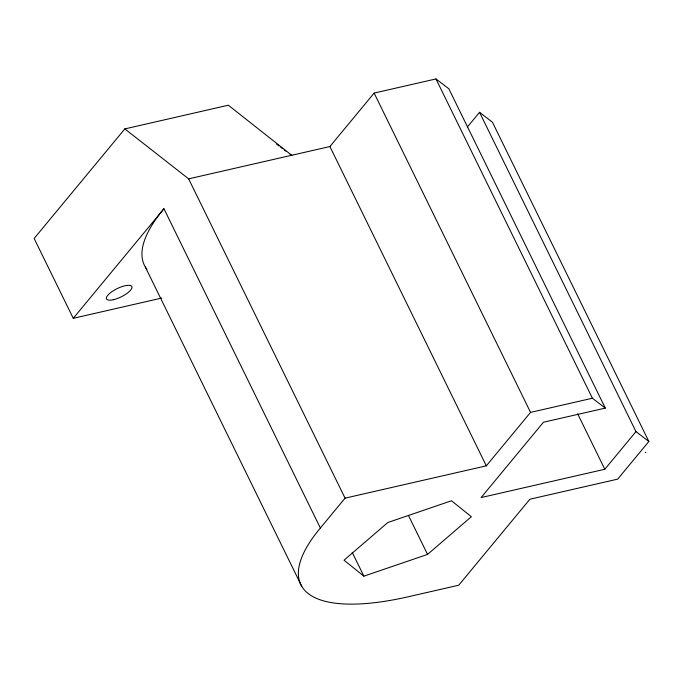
<?xml version="1.0" encoding="UTF-8"?>
<svg xmlns="http://www.w3.org/2000/svg" width="683" height="683" viewBox="0 0 683 683"><rect width="100%" height="100%" fill="white"/><g stroke="black" fill="none" stroke-linecap="round" stroke-linejoin="round"><path stroke-width="1.02" d="M291.718 155.272L228.353 105.216L124.827 128.899L34.15 238.487L73.26 318.312L161.658 298.087M73.26 318.312L163.937 208.725L320.361 528.019A220.216 71.698 -26.1 0 0 408.571 596.694L458.737 585.22L529.888 499.213L617.697 479.133L648.85 441.474L492.426 122.172L479.543 112.311L467.351 127.038M124.827 128.899L188.645 178.852L329.898 146.538L374.13 93.084L435.976 78.938L448.859 88.799L605.283 408.101L543.437 422.248L481.122 497.557L604.814 469.264L635.967 431.605L479.543 112.311M320.361 528.019L345.069 498.155L486.322 465.84L530.554 412.387L592.4 398.232L605.283 408.101M427.541 554.417L471.355 516.715L451.514 500.767L387.842 522.504L344.027 560.205L363.877 576.162L427.541 554.417L408.4 515.341M645.23 452.377L645.887 452.607M276.555 144.07L279.091 146M280.781 147.28L282.472 148.57M284.154 149.85L285.844 151.139M290.07 154.349L291.752 155.63M635.967 431.605L648.85 441.474M435.976 78.938L592.4 398.232M577.647 413.813L604.814 469.264M374.13 93.084L530.554 412.387M329.898 146.538L486.322 465.84M188.645 178.852L345.069 498.155M352.197 552.334L363.877 576.162M145.325 267.036L301.749 586.338M146.922 269.392A220.216 71.698 -26.1 0 1 163.937 208.725M113.412 299.709A14.104 4.593 -26.1 0 0 131.981 286.98A14.104 4.593 -26.1 0 0 112.149 291.513A14.104 4.593 -26.1 0 0 113.412 299.709"/></g></svg>
